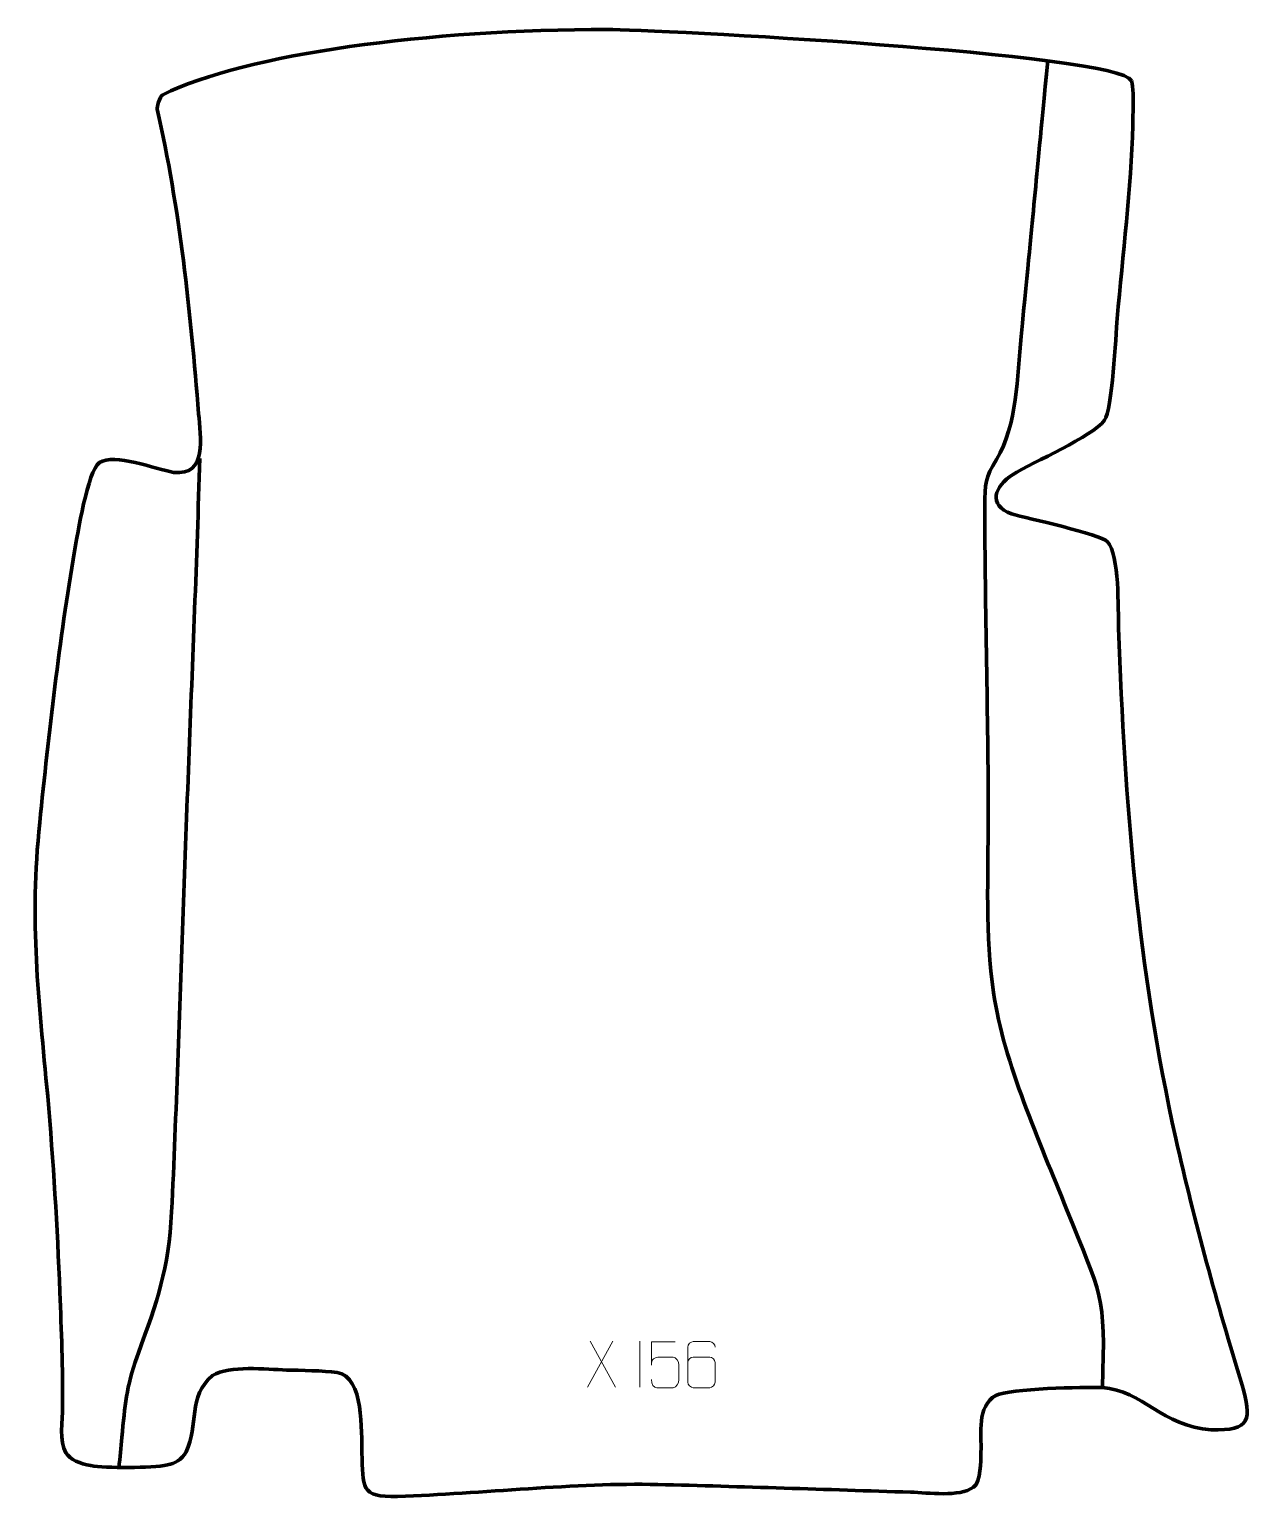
# Model space of a CAD drawing. Header units: millimetres. Extents: x 1059 to 1721, y -40 to 755.
import ezdxf

# ---------------------------------------------------------------- set-up
doc = ezdxf.new("R2010")
doc.units = ezdxf.units.MM
doc.header["$MEASUREMENT"] = 0
doc.layers.add('layer 2', color=7, linetype='Continuous')
doc.layers.add('layer 3', color=7, linetype='Continuous')

msp = doc.modelspace()

# ---------------------------------------------------------------- linework, layer by layer
at = {"layer": 'layer 2', "color": 142, "lineweight": 158}
for points in [[(1640.23, 19.1909), (1642.095, 70.7905), (1639.6652, 68.5868), (1620.8082, 115.9198), (1620.8082, 115.9198), (1606.1923, 152.5398), (1586.9677, 194.4679), (1581.2184, 233.2641), (1581.2184, 233.2641), (1576.6936, 263.7978), (1578.355, 296.5378), (1578.4024, 327.4803), (1578.4024, 327.4803), (1578.3828, 383.8644), (1576.5741, 440.2225), (1576.545, 496.602), (1576.545, 496.602), (1576.5387, 508.8531), (1576.7322, 511.8887), (1582.8917, 521.8666), (1582.8917, 521.8666), (1594.154, 540.8021), (1594.1319, 566.7524), (1596.2275, 588.4287), (1596.2275, 588.4287), (1603.9489, 668.2937), (1602.967, 657.9664), (1610.6607, 737.8343)], [(1151.2276, 522.3641), (1149.6907, 467.7751), (1147.3571, 413.2226), (1145.2634, 358.6539), (1145.2634, 358.6539), (1143.1847, 304.2068), (1141.1761, 249.7573), (1139.2822, 195.3034), (1139.2822, 195.3034), (1138.3447, 168.3033), (1137.3021, 141.315), (1135.9663, 114.3311), (1135.9663, 114.3311), (1134.3981, 82.9666), (1128.2453, 66.3573), (1117.8344, 37.4275), (1117.8344, 37.4275), (1117.8344, 37.4275), (1117.3324, 36.03), (1117.3324, 36.03), (1117.3324, 36.03), (1111.2959, 19.1209), (1110.7558, 9.777), (1109.0441, -7.8157), (1109.0441, -7.8157), (1108.515, -13.2236), (1107.9944, -18.6304), (1107.4404, -24.0359)]]:
    msp.add_open_spline(points, degree=3, knots=[0, 0, 0, 0, 0.125, 0.125, 0.125, 0.125, 0.25, 0.25, 0.25, 0.25, 0.375, 0.375, 0.375, 0.375, 0.5, 0.5, 0.5, 0.5, 0.625, 0.625, 0.625, 0.625, 0.75, 0.75, 0.75, 0.75, 1, 1, 1, 1], dxfattribs=at)
at = {"layer": 'layer 3', "color": 242, "lineweight": 158}
msp.add_open_spline([(1655.998, 726.9293), (1656.5406, 725.7288), (1656.0554, 726.905), (1656.3343, 725.5311), (1656.3343, 725.5311), (1657.1711, 721.4082), (1657.0094, 715.63), (1656.7012, 702.8208), (1656.7012, 702.8208), (1655.8034, 668.4748), (1651.2232, 632.6284), (1648.2474, 598.2162), (1648.2474, 598.2162), (1647.5064, 588.683), (1645.5958, 548.644), (1641.4152, 543.0567), (1641.4152, 543.0567), (1634.7141, 534.101), (1603.0719, 520.762), (1591.5723, 513.5838), (1591.5723, 513.5838), (1581.9338, 507.4206), (1577.8071, 497.3606), (1591.0561, 492.3671), (1591.0561, 492.3671), (1599.5863, 489.9768), (1639.0917, 481.438), (1643.0332, 477.2829), (1643.0332, 477.2829), (1649.5393, 470.4243), (1648.6865, 440.4531), (1648.9672, 430.4515), (1648.9672, 430.4515), (1652.5626, 334.7992), (1659.1571, 247.9019), (1680.0357, 154.0711), (1680.0357, 154.0711), (1690.2438, 108.6265), (1702.3246, 65.0969), (1715.8815, 20.5713), (1715.8815, 20.5713), (1721.0899, 2.1546), (1720.8428, -4.4354), (1699.1773, -3.5887), (1699.1773, -3.5887), (1672.8317, -2.0207), (1661.895, 17.8014), (1640.23, 19.1909), (1640.23, 19.1909), (1630.1254, 19.5716), (1590.0336, 18.7239), (1582.5516, 15.0204), (1582.5516, 15.0204), (1572.0257, 8.88), (1574.8126, -5.5278), (1574.4517, -15.8172), (1574.4517, -15.8172), (1574.2783, -20.7619), (1574.5143, -31.4825), (1570.4219, -34.7762), (1570.4219, -34.7762), (1562.5081, -40.2081), (1546.0822, -37.7291), (1536.3128, -37.4259), (1536.3128, -37.4259), (1490.6979, -36.0108), (1444.9328, -34.395), (1399.3248, -33.2773), (1399.3248, -33.2773), (1355.157, -32.1946), (1303.6566, -38.236), (1258.3977, -39.7099), (1258.3977, -39.7099), (1237.7871, -40.3811), (1239.8086, -34.5622), (1239.0406, -16.052), (1239.0406, -16.052), (1238.7194, -5.0481), (1240.3735, 25.1715), (1225.5863, 27.3799), (1225.5863, 27.3799), (1218.4585, 28.4445), (1205.6623, 28.4992), (1198.1498, 28.74), (1198.1498, 28.74), (1187.2561, 29.142), (1167.3535, 31.4074), (1158.0939, 25.7013), (1158.0939, 25.7013), (1144.7132, 14.5605), (1150.617, -1.2523), (1143.8696, -15.5011), (1143.8696, -15.5011), (1141.3935, -19.8785), (1137.801, -21.8107), (1133.6941, -22.6913), (1133.6941, -22.6913), (1125.3178, -24.4871), (1099.8382, -24.432), (1092.2065, -23.0578), (1092.2065, -23.0578), (1086.2946, -21.9933), (1081.2079, -19.9215), (1078.6767, -16.0708), (1078.6767, -16.0708), (1074.8911, -10.3116), (1076.8374, 1.7461), (1076.9006, 8.8258), (1076.9006, 8.8258), (1077.0851, 29.4727), (1076.2365, 50.2216), (1075.4429, 70.854), (1075.4429, 70.854), (1074.079, 106.3141), (1071.8763, 141.6859), (1068.8368, 177.0419), (1068.8368, 177.0419), (1063.9319, 229.8696), (1058.912, 271.5921), (1064.5308, 325.1597), (1064.5308, 325.1597), (1069.4671, 373.5864), (1075.1433, 424.2941), (1083.4263, 472.1412), (1083.4263, 472.1412), (1084.9587, 481.0197), (1090.4753, 515.7156), (1096.87, 520.125), (1096.87, 520.125), (1104.8061, 525.5973), (1127.419, 516.5283), (1137.0018, 514.8785), (1137.0018, 514.8785), (1155.6594, 512.6484), (1151.5937, 534.2553), (1150.6085, 546.6142), (1150.6085, 546.6142), (1146.2179, 601.2715), (1140.4592, 658.0882), (1128.1226, 711.633), (1128.1226, 711.633), (1127.9657, 712.3143), (1129.3152, 718.43), (1131.2457, 719.3838), (1131.2457, 719.3838), (1176.3081, 741.6466), (1275.5706, 754.7798), (1372.3861, 754.7484), (1372.3861, 754.7484), (1393.3994, 754.7416), (1649.1792, 742.013), (1655.998, 726.9293)], degree=3, knots=[0, 0, 0, 0, 0.02564103, 0.02564103, 0.02564103, 0.02564103, 0.05128205, 0.05128205, 0.05128205, 0.05128205, 0.07692308, 0.07692308, 0.07692308, 0.07692308, 0.1025641, 0.1025641, 0.1025641, 0.1025641, 0.12820513, 0.12820513, 0.12820513, 0.12820513, 0.15384615, 0.15384615, 0.15384615, 0.15384615, 0.17948718, 0.17948718, 0.17948718, 0.17948718, 0.20512821, 0.20512821, 0.20512821, 0.20512821, 0.23076923, 0.23076923, 0.23076923, 0.23076923, 0.25641026, 0.25641026, 0.25641026, 0.25641026, 0.28205128, 0.28205128, 0.28205128, 0.28205128, 0.30769231, 0.30769231, 0.30769231, 0.30769231, 0.33333333, 0.33333333, 0.33333333, 0.33333333, 0.35897436, 0.35897436, 0.35897436, 0.35897436, 0.38461538, 0.38461538, 0.38461538, 0.38461538, 0.41025641, 0.41025641, 0.41025641, 0.41025641, 0.43589744, 0.43589744, 0.43589744, 0.43589744, 0.46153846, 0.46153846, 0.46153846, 0.46153846, 0.48717949, 0.48717949, 0.48717949, 0.48717949, 0.51282051, 0.51282051, 0.51282051, 0.51282051, 0.53846154, 0.53846154, 0.53846154, 0.53846154, 0.56410256, 0.56410256, 0.56410256, 0.56410256, 0.58974359, 0.58974359, 0.58974359, 0.58974359, 0.61538462, 0.61538462, 0.61538462, 0.61538462, 0.64102564, 0.64102564, 0.64102564, 0.64102564, 0.66666667, 0.66666667, 0.66666667, 0.66666667, 0.69230769, 0.69230769, 0.69230769, 0.69230769, 0.71794872, 0.71794872, 0.71794872, 0.71794872, 0.74358974, 0.74358974, 0.74358974, 0.74358974, 0.76923077, 0.76923077, 0.76923077, 0.76923077, 0.79487179, 0.79487179, 0.79487179, 0.79487179, 0.82051282, 0.82051282, 0.82051282, 0.82051282, 0.84615385, 0.84615385, 0.84615385, 0.84615385, 0.87179487, 0.87179487, 0.87179487, 0.87179487, 0.8974359, 0.8974359, 0.8974359, 0.8974359, 0.92307692, 0.92307692, 0.92307692, 0.92307692, 0.94871795, 0.94871795, 0.94871795, 0.94871795, 1, 1, 1, 1], dxfattribs=at)
at = {"layer": 'layer 3', "color": 250, "lineweight": 9}
for points in [[(1375.0185, 44.3517), (1375.0185, 44.3517), (1361.2779, 19.4559), (1361.2779, 19.4559)], [(1362.7325, 44.3517), (1362.7325, 44.3517), (1376.4731, 19.3982), (1376.4731, 19.3982)], [(1389.6028, 44.362), (1389.6028, 44.362), (1389.6028, 19.3879), (1389.6028, 19.3879)]]:
    msp.add_open_spline(points, degree=3, dxfattribs=at)
for points, knots in [([(1408.7621, 44.0292), (1408.7621, 44.0292), (1395.9104, 44.0292), (1395.9104, 44.0292), (1395.9104, 44.0292), (1395.9107, 39.7986), (1395.9107, 35.5677), (1395.9104, 31.3365), (1395.9104, 31.3365), (1395.9101, 34.6466), (1397.5411, 35.7184), (1400.3531, 35.7789), (1400.3531, 35.7789), (1402.7927, 35.7792), (1405.2322, 35.7792), (1407.6714, 35.7789), (1407.6714, 35.7789), (1409.3212, 35.7857), (1410.7961, 33.4052), (1410.8246, 31.3365), (1410.8246, 31.3365), (1410.8243, 28.7492), (1410.8243, 26.1616), (1410.8246, 23.5739), (1410.8246, 23.5739), (1410.8708, 21.6145), (1409.3714, 19.1782), (1407.7455, 19.1197), (1407.7455, 19.1197), (1405.789, 19.12), (1400.894, 19.12), (1398.937, 19.1197), (1398.937, 19.1197), (1397.0915, 19.1109), (1395.9844, 21.0757), (1395.9636, 23.6268)], [0, 0, 0, 0, 0.1, 0.1, 0.1, 0.1, 0.2, 0.2, 0.2, 0.2, 0.3, 0.3, 0.3, 0.3, 0.4, 0.4, 0.4, 0.4, 0.5, 0.5, 0.5, 0.5, 0.6, 0.6, 0.6, 0.6, 0.7, 0.7, 0.7, 0.7, 0.8, 0.8, 0.8, 0.8, 1, 1, 1, 1]), ([(1430.4625, 41.1537), (1430.4384, 42.4932), (1429.0822, 44.1464), (1427.5103, 44.1121), (1427.5103, 44.1121), (1424.5255, 44.1118), (1421.5403, 44.1118), (1418.5549, 44.1121), (1418.5549, 44.1121), (1417.3358, 44.127), (1415.6076, 42.6894), (1415.6026, 41.1537), (1415.6026, 41.1537), (1415.6029, 34.7932), (1415.6029, 28.4324), (1415.6026, 22.0717), (1415.6026, 22.0717), (1415.6073, 20.9088), (1417.3358, 19.1377), (1418.5549, 19.1133), (1418.5549, 19.1133), (1421.5403, 19.1136), (1424.5255, 19.1136), (1427.5103, 19.1133), (1427.5103, 19.1133), (1428.7884, 19.1571), (1430.4581, 20.7716), (1430.4625, 22.0717), (1430.4625, 22.0717), (1430.4625, 25.655), (1430.4625, 29.2381), (1430.4625, 32.8208), (1430.4625, 32.8208), (1430.424, 34.299), (1428.8413, 35.7319), (1427.5103, 35.7299), (1427.5103, 35.7299), (1424.5255, 35.7302), (1421.5403, 35.7302), (1418.5549, 35.7299), (1418.5549, 35.7299), (1417.2254, 35.7349), (1415.5824, 34.2276), (1415.6241, 32.7991)], [0, 0, 0, 0, 0.08333333, 0.08333333, 0.08333333, 0.08333333, 0.16666667, 0.16666667, 0.16666667, 0.16666667, 0.25, 0.25, 0.25, 0.25, 0.33333333, 0.33333333, 0.33333333, 0.33333333, 0.41666667, 0.41666667, 0.41666667, 0.41666667, 0.5, 0.5, 0.5, 0.5, 0.58333333, 0.58333333, 0.58333333, 0.58333333, 0.66666667, 0.66666667, 0.66666667, 0.66666667, 0.75, 0.75, 0.75, 0.75, 0.83333333, 0.83333333, 0.83333333, 0.83333333, 1, 1, 1, 1])]:
    msp.add_open_spline(points, degree=3, knots=knots, dxfattribs=at)

doc.saveas('drawing.dxf')
